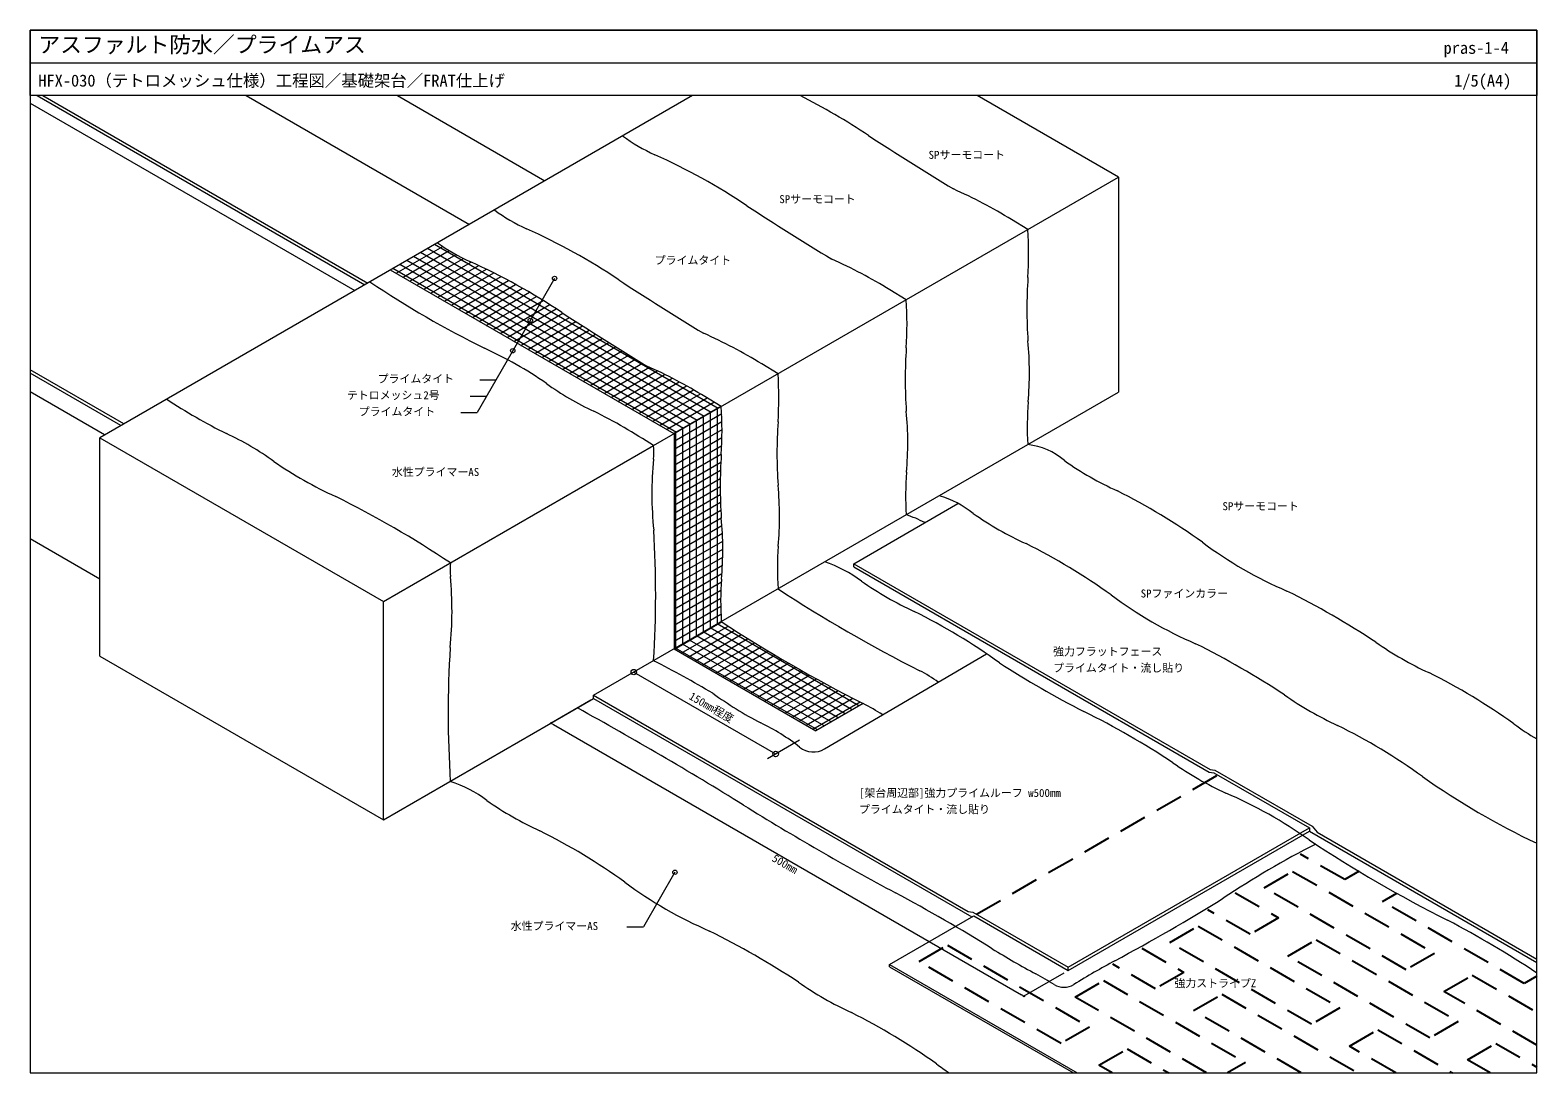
# Model space of a CAD drawing. Units: millimetres, scale not verified. Extents: x -690 to 690, y -478 to 478.
import ezdxf
from ezdxf.enums import TextEntityAlignment as Align

# ---------------------------------------------------------------- set-up
doc = ezdxf.new("R2010")
doc.units = ezdxf.units.MM
doc.header["$LTSCALE"] = 2
doc.linetypes.add('USER1', pattern=[19.05, 12.7, -6.35])
for name, color, linetype, lineweight in [('0-0_0', 7, 'Continuous', 18), ('0-1_HATCH', 9, 'Continuous', 18), ('0-2_KUTAI', 3, 'Continuous', 18), ('0-3_BOUSUI', 1, 'Continuous', 18), ('0-4_MOJI', 7, 'Continuous', 18), ('0-5_sunpo', 7, 'Continuous', 18), ('0-6_WAKU', 7, 'Continuous', 18)]:
    doc.layers.add(name, color=color, linetype=linetype, lineweight=lineweight)
doc.layers.add('0-7_bousui2', color=7, linetype='USER1')
doc.styles.add('ＭＳ ゴシック', font='')
doc.styles.get('ＭＳ ゴシック').set_extended_font_data('MS Gothic')

# ---------------------------------------------------------------- blocks, each defined once
blk = doc.blocks.new('_DOT')
at = {"layer": '0-0_0'}
for p, q in [((-0.5, 0), (-1, 0)), ((0.25, 0), (-0.25, 0))]:
    blk.add_line(p, q, dxfattribs=at)
blk.add_circle((0, 0), 0.25, dxfattribs=at)

msp = doc.modelspace()

# ---------------------------------------------------------------- linework, layer by layer
at = {"layer": '0-0_0'}
for p, q in [((-690, 447.5), (690, 447.5)), ((-100.257, 107.811), (-360.064, 257.811)), ((72.948, -139.189), (29.647, -164.189))]:
    msp.add_line(p, q, dxfattribs=at)
msp.add_lwpolyline([(-100.257, 107.811), (-100.257, -89.189), (29.647, -164.189)], dxfattribs=at)
at = {"layer": '0-1_HATCH'}
for p, q in [((-354.827, 254.787), (-312.069, 279.473)), ((-66.276, 127.429), (-326.084, 277.429)), ((-59.926, 131.096), (-319.734, 281.096)), ((-91.676, 112.765), (-351.484, 262.765)), ((-348.477, 251.121), (-306.102, 275.586)), ((-85.326, 116.431), (-345.134, 266.431)), ((-342.127, 247.455), (-299.809, 271.887)), ((-78.976, 120.097), (-338.784, 270.097)), ((-335.777, 243.788), (-293.165, 268.39)), ((-72.626, 123.763), (-332.434, 273.763)), ((-329.427, 240.122), (-286.147, 265.109)), ((-98.026, 109.099), (-357.834, 259.099)), ((-323.077, 236.456), (-279.089, 261.852)), ((-316.727, 232.79), (-272.139, 258.532)), ((-310.377, 229.124), (-265.295, 255.151)), ((-304.027, 225.458), (-258.554, 251.711)), ((-297.677, 221.791), (-251.914, 248.212)), ((-291.327, 218.125), (-245.372, 244.657)), ((-284.977, 214.459), (-238.925, 241.047)), ((-278.627, 210.793), (-232.573, 237.382)), ((-272.277, 207.127), (-226.312, 233.664)), ((-265.927, 203.46), (-220.14, 229.895)), ((-259.577, 199.794), (-214.057, 226.075)), ((-253.227, 196.128), (-208.06, 222.205)), ((-246.877, 192.462), (-202.135, 218.294)), ((-240.527, 188.796), (-196.149, 214.417)), ((-234.177, 185.13), (-190.147, 210.55)), ((-227.827, 181.463), (-184.13, 206.692)), ((-221.477, 177.797), (-178.097, 202.842)), ((-215.127, 174.131), (-172.048, 199.002)), ((-208.777, 170.465), (-165.983, 195.172)), ((-202.427, 166.799), (-159.903, 191.35)), ((-196.077, 163.133), (-153.806, 187.538)), ((-189.727, 159.466), (-147.693, 183.735)), ((-183.377, 155.8), (-141.563, 179.941)), ((-177.027, 152.134), (-135.418, 176.157)), ((-170.677, 148.468), (-129.256, 172.382)), ((-164.327, 144.802), (-122.766, 168.796)), ((-157.977, 141.136), (-115.739, 165.522)), ((-151.627, 137.469), (-108.84, 162.172)), ((-145.277, 133.803), (-102.067, 158.75)), ((-138.927, 130.137), (-95.415, 155.258)), ((-132.577, 126.471), (-88.881, 151.698)), ((-126.227, 122.805), (-82.462, 148.072)), ((-119.877, 119.138), (-76.155, 144.381)), ((-113.527, 115.472), (-69.94, 140.637)), ((-107.177, 111.806), (-63.726, 136.892)), ((-100.827, 108.14), (-57.513, 133.147)), ((-100.257, 101.137), (-56.626, 126.327)), ((-66.846, -69.9), (-66.846, 127.1)), ((-60.496, -66.233), (-60.496, 130.767)), ((-100.257, 93.804), (-56.394, 119.128)), ((-100.257, 86.472), (-56.302, 111.849)), ((-92.246, -84.564), (-92.246, 112.436)), ((-85.896, -80.898), (-85.896, 116.102)), ((-79.546, -77.232), (-79.546, 119.768)), ((-73.196, -73.566), (-73.196, 123.434)), ((-100.257, 79.14), (-56.354, 104.487)), ((-100.257, 71.807), (-56.556, 97.038)), ((-98.596, -88.23), (-98.596, 108.77)), ((-100.257, 64.475), (-56.914, 89.499)), ((-100.257, 57.143), (-57.364, 81.907)), ((-100.257, 49.81), (-57.684, 74.39)), ((-100.257, 42.478), (-57.872, 66.949)), ((-100.257, 35.145), (-57.932, 59.581)), ((-100.257, 27.813), (-57.868, 52.286)), ((-100.257, 20.481), (-57.684, 45.06)), ((-100.257, 13.148), (-57.382, 37.902)), ((-100.257, 5.816), (-56.965, 30.811)), ((-100.257, -1.516), (-56.394, 23.808)), ((-100.257, -8.849), (-55.971, 16.719)), ((-100.257, -16.181), (-55.707, 9.54)), ((-100.257, -23.513), (-55.606, 2.266)), ((-100.257, -30.846), (-55.675, -5.106)), ((-100.257, -38.178), (-55.921, -12.581)), ((-100.257, -45.51), (-56.352, -20.162)), ((-100.257, -52.843), (-56.935, -27.831)), ((-100.257, -60.175), (-57.348, -35.402)), ((-100.257, -67.507), (-57.545, -42.848)), ((-100.257, -74.84), (-57.535, -50.174)), ((-100.257, -82.172), (-57.329, -57.388)), ((-99.984, -89.347), (-56.7, -64.357)), ((-93.634, -93.013), (-50.738, -68.247)), ((69.134, -141.391), (-60.769, -66.391)), ((-87.284, -96.679), (-44.739, -72.116)), ((43.734, -156.056), (-86.169, -81.056)), ((-80.934, -100.345), (-38.702, -75.963)), ((50.084, -152.39), (-79.819, -77.39)), ((-74.584, -104.011), (-32.625, -79.787)), ((56.434, -148.723), (-73.469, -73.723)), ((62.784, -145.057), (-67.119, -70.057)), ((31.034, -163.388), (-98.869, -88.388)), ((37.384, -159.722), (-92.519, -84.722)), ((-68.234, -107.678), (-26.51, -83.589)), ((-61.884, -111.344), (-20.356, -87.368)), ((-55.534, -115.01), (-14.162, -91.124)), ((-49.184, -118.676), (-7.928, -94.858)), ((-42.834, -122.342), (-1.654, -98.568)), ((-36.484, -126.009), (4.661, -102.254)), ((-30.134, -129.675), (11.016, -105.917)), ((-23.784, -133.341), (17.414, -109.555)), ((-17.434, -137.007), (23.853, -113.17)), ((-11.084, -140.673), (30.335, -116.76)), ((-4.734, -144.339), (36.86, -120.325)), ((1.616, -148.006), (43.428, -123.866)), ((7.966, -151.672), (50.039, -127.381)), ((14.316, -155.338), (56.695, -130.871)), ((20.666, -159.004), (63.395, -134.335)), ((27.016, -162.67), (70.141, -137.773))]:
    msp.add_line(p, q, dxfattribs=at)
at = {"layer": '0-2_KUTAI'}
for p, q in [((-83.475, 417.5), (-626.037, 104.251)), ((-626.037, 104.251), (-366.23, -45.749)), ((-626.037, -95.749), (-626.037, 104.251)), ((-626.037, -95.749), (-366.23, -245.749)), ((-366.23, -245.749), (-173.869, -134.689))]:
    msp.add_line(p, q, dxfattribs=at)
msp.add_lwpolyline([(-366.23, -245.749), (-366.23, -45.749), (-119.063, 96.953)], dxfattribs=at)
at = {"layer": '0-3_BOUSUI'}
for p, q in [((-683.419, 417.5), (-383.447, 244.311)), ((-678.223, 417.5), (-380.849, 245.811)), ((-492.009, 417.5), (-287.742, 299.566)), ((-353.635, 417.5), (-218.555, 339.512)), ((306.767, 342.806), (177.393, 417.5)), ((-690, 410.658), (-392.662, 238.99)), ((-119.063, 96.953), (306.767, 342.806)), ((306.767, 342.806), (306.767, 145.806)), ((223.876, 294.949), (208.889, 303.983)), ((112.481, 230.635), (97.494, 239.669)), ((-604.283, 116.811), (-690, 166.299)), ((-4.994, 162.811), (-19.982, 171.845)), ((-606.881, 115.311), (-690, 163.299)), ((-621.761, 106.72), (-690, 146.118)), ((-173.869, -131.689), (306.767, 145.806)), ((-56.955, 132.811), (-71.943, 141.845)), ((64.288, -11.189), (159.823, 43.968)), ((-626.037, -25.25), (-690, 11.679)), ((64.288, -14.189), (64.288, -11.189)), ((37.668, -180.767), (186.036, -93.715)), ((-173.869, -134.689), (-173.869, -131.689)), ((260.876, -380.689), (481.712, -253.189)), ((260.876, -383.689), (481.712, -256.189)), ((97.094, -378.249), (269.002, -477.5)), ((97.094, -380.249), (265.538, -477.5)), ((260.876, -383.689), (260.876, -380.689))]:
    msp.add_line(p, q, dxfattribs=at)
for points in [[(64.288, -11.189), (390.747, -199.67), (395.077, -200.17), (484.311, -251.689), (488.641, -257.189), (690, -373.444)], [(64.288, -14.189), (389.914, -202.189), (394.244, -202.689), (481.712, -253.189), (481.712, -256.189), (690, -376.444)], [(-173.869, -131.689), (169.077, -329.689), (173.407, -330.189), (260.876, -380.689)], [(-173.869, -134.689), (172.541, -334.689), (174.273, -333.689), (260.876, -383.689)], [(97.094, -380.249), (97.094, -378.249), (174.273, -333.689)]]:
    msp.add_lwpolyline(points, dxfattribs=at)
for centre, radius, start, end in [((-245.106, -101.697), 580.76, 56.20184, 63.37977), ((-53.809, 507.153), 157.329, 233.52952, 245.99299), ((1794.857, 3023.794), 3151.597, 236.99086, 238.66057), ((-356.501, -166.011), 580.76, 56.20184, 65.73327), ((-42.573, -108.812), 483.356, 58.65157, 65.784), ((-171.284, 439.329), 157.329, 233.52952, 245.99299), ((1683.462, 2959.48), 3151.597, 236.99086, 238.66057), ((-473.976, -233.835), 580.76, 56.20184, 65.73327), ((-145.584, 272.938), 370.116, 356.59051, 3.40949), ((-223.245, 409.329), 157.329, 233.52952, 245.99299), ((-525.938, -263.835), 580.76, 56.20184, 65.73327), ((-153.968, -173.126), 483.356, 58.65157, 65.784), ((1565.987, 2891.656), 3151.597, 236.99086, 238.66057), ((655.566, 221.866), 432.667, 176.14874, 183.85126), ((155.312, 1048.125), 962.926, 236.30658, 243.5329), ((-256.979, 208.624), 370.116, 356.59051, 3.40949), ((1514.025, 2861.656), 3151.597, 236.99086, 238.66057), ((-271.443, -240.951), 483.356, 58.65157, 65.784), ((-428.783, -153.243), 373.059, 55.44449, 65.46142), ((544.171, 157.552), 432.667, 176.14874, 183.85126), ((-89.858, 163.664), 315.085, 355.1351, 5.30656), ((-323.405, -270.951), 483.356, 58.65157, 65.784), ((-66.795, 360.612), 255.547, 233.95013, 245.26535), ((-374.454, 140.8), 370.116, 356.59051, 3.40949), ((-263.569, 598.385), 548.961, 236.7046, 243.2954), ((-420.418, -361.897), 548.961, 56.7046, 63.2954), ((-426.416, 110.8), 370.116, 356.59051, 3.40949), ((-201.253, 99.35), 315.085, 355.1351, 5.30656), ((526.778, 114.329), 303.53, 175.72732, 183.11314), ((426.696, 89.727), 432.667, 176.14874, 183.85126), ((-617.193, -124.124), 255.547, 53.95013, 65.26535), ((-202.892, 90.8), 84.055, 355.80198, 4.19802), ((218.19, 39.375), 58.729, 48.28073, 84.62008), ((213.257, 52.899), 333.833, 174.54276, 185.7559), ((374.734, 59.727), 432.667, 176.14874, 183.85126), ((437.389, 341.739), 315.085, 235.1351, 245.30656), ((-255.205, 389.73), 373.059, 235.44449, 245.46142), ((415.383, 50.015), 303.53, 175.72732, 183.11314), ((-318.728, 31.526), 315.085, 355.1351, 5.30656), ((47.855, -460.283), 576.638, 54.38533, 63.43244), ((-839.299, -811.637), 962.926, 56.30658, 63.5329), ((115.385, -39.135), 94.238, 51.80906, 73.16858), ((-370.69, 1.526), 315.085, 355.1351, 5.30656), ((85.014, -56.67), 94.238, 61.86512, 73.16858), ((353.767, 293.46), 315.085, 235.1351, 245.30656), ((-1049.161, -38.991), 932.1, 356.24421, 3.59272), ((261.16, -16.161), 266.764, 175.49227, 183.87502), ((-35.766, -508.562), 576.638, 54.38533, 63.43244), ((613.208, 316.655), 384.264, 233.31625, 246.68375), ((-221.288, -16.618), 84.055, 175.80198, 184.19802), ((1.155, -119.977), 116.371, 52.91378, 71.67024), ((-637.437, -54.52), 333.833, 354.2441, 5.45724), ((209.198, -46.161), 266.764, 175.49227, 183.87502), ((251.445, 231.384), 315.085, 235.1351, 245.30656), ((719.676, 1070.478), 1321.149, 236.73481, 243.2428), ((529.586, 268.376), 384.264, 233.31625, 246.68375), ((111.614, -738.406), 784.349, 56.66919, 63.53877), ((-138.089, -570.638), 576.638, 54.38533, 63.43244), ((667.715, 1040.478), 1321.149, 236.73481, 243.2428), ((688.226, -148.346), 995.345, 176.52413, 183.58009), ((27.992, -786.685), 784.349, 56.66919, 63.53877), ((717.499, 165.22), 303.713, 234.83777, 245.40184), ((-511.107, -879.142), 872.174, 59.21363, 63.28822), ((79.512, -200.091), 101.58, 52.27386, 63.47237), ((668.82, 624.688), 865.921, 237.0394, 242.9606), ((333.175, -626.68), 576.638, 54.38533, 63.43244), ((144.977, 160.682), 358.308, 234.18474, 242.42062), ((633.877, 116.942), 303.713, 234.83777, 245.40184), ((-1834.086, -3130.355), 3410.242, 58.19318, 61.1532), ((-93.141, -448.549), 351.097, 58.38956, 61.77243), ((-74.33, -848.761), 784.349, 56.66919, 63.53877), ((-103.19, -328.372), 190.18, 51.66565, 64.365), ((249.553, -674.959), 576.638, 54.38533, 63.43244), ((800.109, 19.277), 220.431, 233.49265, 240.03193), ((27.35, -163.514), 20.103, 231.25805, 300.88094), ((531.555, 54.866), 303.713, 234.83777, 245.40184), ((985.677, 359.812), 693.261, 234.728, 244.75425), ((-341.773, -320.966), 116.371, 52.91378, 71.67024), ((-91.483, 30.395), 315.085, 235.1351, 245.30656), ((1307.691, 1935.466), 2550.74, 238.19318, 241.80682), ((238.895, -606.809), 419.837, 54.70956, 66.67421), ((-481.017, -771.627), 576.638, 54.38533, 63.43244), ((858.501, -1000.033), 820.668, 116.88252, 123.73781), ((1180.35, 793.94), 1268.056, 236.55317, 243.18387), ((84.336, 5.311), 384.264, 233.31625, 246.68375), ((-664.302, -1743.337), 1623.269, 58.19318, 61.80682), ((-554.374, 1225.629), 1815.898, 298.19318, 301.80682), ((157.845, -1193.091), 966.704, 56.59975, 62.22741), ((-417.258, -1049.75), 784.349, 56.66919, 63.53877), ((576.39, 257.162), 730.73, 238.19318, 241.80682), ((628.53, -981.108), 687.889, 118.19318, 121.80682), ((188.627, -146.124), 303.713, 234.83777, 245.40184), ((86.633, -656.492), 305.911, 58.19318, 61.80682), ((256.919, -381.921), 17.178, 238.19318, 301.80682), ((-195.697, -938.024), 576.638, 54.38533, 63.43244), ((369.656, -161.087), 384.264, 233.31625, 235.42924)]:
    msp.add_arc(centre, radius, start, end, dxfattribs=at)
at = {"layer": '0-4_MOJI'}
for p, q in [((-209.695, 250.077), (-280.578, 127.304)), ((-278.258, 157.304), (-263.258, 157.304)), ((-286.918, 142.304), (-271.918, 142.304)), ((-295.578, 127.304), (-280.578, 127.304)), ((-99.419, -293.766), (-128.337, -343.853)), ((-143.337, -343.853), (-128.337, -343.853))]:
    msp.add_line(p, q, dxfattribs=at)
for centre in [(-209.695, 250.077), (-231.874, 211.663), (-247.919, 183.871), (-99.419, -293.766)]:
    msp.add_circle(centre, 2, dxfattribs=at)
at = {"layer": '0-5_sunpo'}
for p, q in [((-137.1, -110.46), (-7.196, -185.46)), ((-176.369, -136.132), (-212.804, -157.168)), ((-210.639, -158.418), (218.044, -405.918)), ((14.507, -172.93), (-14.735, -189.813)), ((256.644, -386.132), (220.209, -407.168))]:
    msp.add_line(p, q, dxfattribs=at)
for centre in [(-137.1, -110.46), (-7.196, -185.46)]:
    msp.add_circle(centre, 2.5, dxfattribs=at)
at = {"layer": '0-6_WAKU'}
for points in [[(-690, -477.5), (690, -477.5), (690, 477.5), (-690, 477.5)], [(690, 417.5), (-690, 417.5), (-690, 477.5), (690, 477.5)]]:
    msp.add_lwpolyline(points, close=True, dxfattribs=at)
at = {"layer": '0-7_bousui2'}
msp.add_line((176.872, -332.189), (397.708, -204.689), dxfattribs=at)
for points in [[(527.171, -292.905), (513.969, -300.527), (473.534, -277.182)], [(413.573, -312.564), (453.347, -335.527), (427.366, -350.527), (388.72, -328.215)], [(690, -388.895), (678.513, -395.527), (548.61, -320.527), (561.677, -312.983)], [(328.247, -363.301), (366.744, -385.527), (340.764, -400.527), (301.508, -377.863)], [(387.482, -477.5), (267.151, -408.027), (293.132, -393.027)], [(293.132, -393.027), (423.036, -468.027), (406.628, -477.5)], [(690, -452.159), (604.901, -403.027), (630.882, -388.027), (690, -422.159)], [(474.084, -477.5), (375.405, -420.527), (401.385, -405.527), (526.046, -477.5)], [(560.687, -477.5), (518.299, -453.027), (544.279, -438.027), (612.649, -477.5)], [(647.29, -477.5), (626.552, -465.527), (652.533, -450.527), (690, -472.159)], [(300.879, -477.5), (288.802, -470.527), (314.783, -455.527), (352.841, -477.5)]]:
    msp.add_lwpolyline(points, dxfattribs=at)
for points in [[(466.337, -293.027), (596.241, -368.027), (570.26, -383.027), (440.356, -308.027)], [(379.735, -343.027), (509.638, -418.027), (483.658, -433.027), (353.754, -358.027)], [(462.007, -370.527), (487.988, -355.527), (617.892, -430.527), (591.911, -445.527)], [(124.257, -375.527), (150.238, -360.527), (280.142, -435.527), (254.161, -450.527)]]:
    msp.add_lwpolyline(points, close=True, dxfattribs=at)

# ---------------------------------------------------------------- block references
at = {"layer": '0-5_sunpo', "xscale": 2.5, "yscale": 2.5}
for p, rotation in [((-212.804, -157.168), 150), ((220.209, -407.168), 330)]:
    msp.add_blockref('_DOT', p, dxfattribs=dict(at, rotation=rotation))

# ---------------------------------------------------------------- texts
at = {"layer": '0-4_MOJI', "style": 'ＭＳ ゴシック'}
for s, p in [('SPサーモコート', (132.879, 357.401)), ('SPサーモコート', (-3.847, 316.823)), ('プライムタイト', (-117.958, 260.903)), ('プライムタイト', (-371.722, 152.304)), ('テトロメッシュ2号', (-399.875, 137.304)), ('プライムタイト', (-389.043, 122.304)), ('水性プライマーAS', (-358.672, 66.959)), ('SPサーモコート', (402.05, 35.632)), ('SPファインカラー', (327.118, -44.335)), ('強力フラットフェース', (246.913, -97.476)), ('プライムタイト・流し貼り', (246.913, -112.476)), ('[架台周辺部]強力プライムルーフ w500mm', (69.105, -227.002)), ('プライムタイト・流し貼り', (69.105, -242.002)), ('水性プライマーAS', (-249.796, -348.853)), ('強力ストライプZ', (358.05, -401.292))]:
    msp.add_text(s, height=7.331, dxfattribs=at).set_placement(p, align=Align.BOTTOM_LEFT)
at = {"layer": '0-5_sunpo', "style": 'ＭＳ ゴシック'}
for s, p in [('150mm程度', (-88.39, -136.629)), ('500mm', (-12.373, -285.012))]:
    msp.add_text(s, height=7.331, rotation=330, dxfattribs=at).set_placement(p, align=Align.BOTTOM_LEFT)
at = {"layer": '0-6_WAKU', "style": 'ＭＳ ゴシック'}
for s, height, p in [('アスファルト防水／プライムアス', 14.66, (-682.5, 452.5)), ('pras-1-4', 11, (604.53, 452.5)), ('HFX-030（テトロメッシュ仕様）工程図／基礎架台／FRAT仕上げ', 11, (-682.5, 422.5)), ('1/5(A4)', 11, (614.277, 422.5))]:
    msp.add_text(s, height=height, dxfattribs=at).set_placement(p, align=Align.BOTTOM_LEFT)

doc.saveas('drawing.dxf')
